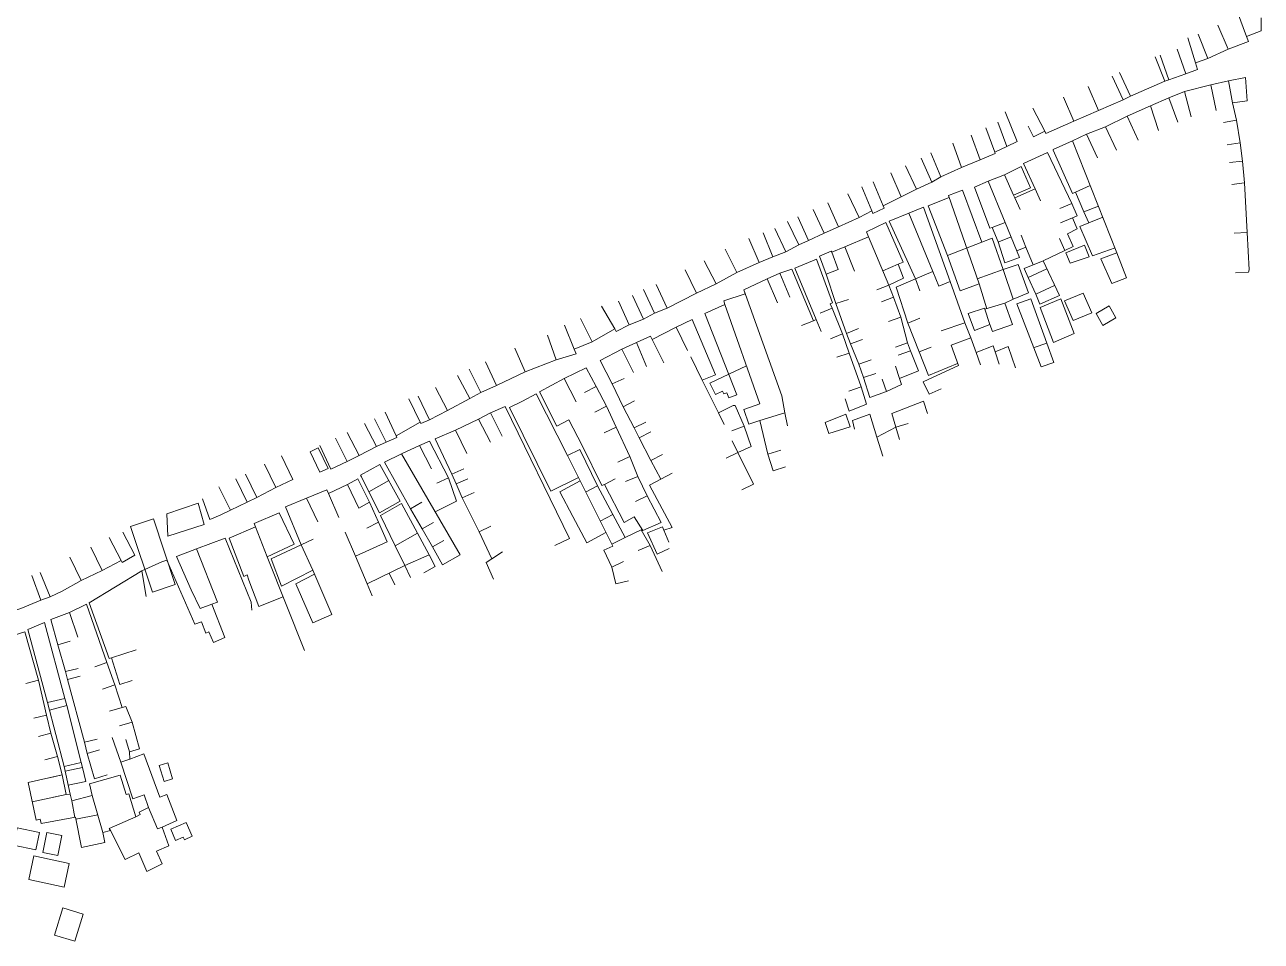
# Model space of a CAD drawing. Extents: x 359101 to 359770, y 7352318 to 7353133.
# Drawn here: x 359409.3 to 359741.6, y 7352613.6 to 7352859.8 of the extents above; entities that cross this region are included whole.
import ezdxf

# ---------------------------------------------------------------- set-up
doc = ezdxf.new("R2010")
doc.units = 0
doc.header["$LTSCALE"] = 2.5
doc.layers.add('AVT-LT-DRE-ALA CÓRREGO', color=7, linetype='Continuous', lineweight=0, true_color=0xb3b3b3)
doc.layers.add('AVT-LT-URB-DIVISA TERRENO OU AL PREDIAL', color=7, linetype='Continuous', lineweight=13, true_color=0x5c5c5c)

msp = doc.modelspace()

# ---------------------------------------------------------------- linework, layer by layer
at = {"layer": 'AVT-LT-DRE-ALA CÓRREGO', "color": 2}
msp.add_lwpolyline([(359437.79, 7352725.04), (359443.91, 7352727.09), (359449.79, 7352709.47), (359443.66, 7352707.43)], close=True, dxfattribs=at)
at = {"layer": 'AVT-LT-URB-DIVISA TERRENO OU AL PREDIAL', "flags": 128}
for points in [[(359737.64, 7352856.7), (359735.16, 7352863.24)], [(359732.66, 7352853.3), (359729.95, 7352859.75)], [(359741.59, 7352858.19), (359741.53, 7352861.66)], [(359741.59, 7352858.19), (359737.64, 7352856.7), (359738.14, 7352855.38), (359732.66, 7352853.3), (359727.22, 7352850.79), (359723.89, 7352849.63), (359724.44, 7352847.83), (359721.29, 7352846.69), (359716.75, 7352845.08), (359715.66, 7352844.7), (359706.44, 7352840.65), (359704.49, 7352839.68), (359697.86, 7352836.8), (359691.23, 7352833.97), (359683.73, 7352830.6), (359683.41, 7352831.22), (359680.39, 7352829.71), (359678.96, 7352832.57)], [(359723.89, 7352849.63), (359721.86, 7352856.33)], [(359727.22, 7352850.79), (359724.61, 7352857.28)], [(359721.29, 7352846.69), (359718.96, 7352853.29)], [(359715.66, 7352844.7), (359713.09, 7352851.22)], [(359716.75, 7352845.08), (359714.44, 7352851.69)], [(359704.49, 7352839.68), (359701.54, 7352846.03)], [(359706.44, 7352840.65), (359703.48, 7352846.99)], [(359732.8, 7352844.78), (359728.03, 7352843.67), (359720.95, 7352841.9), (359716.76, 7352840.22), (359711.82, 7352838.09), (359705.58, 7352835.24), (359699.75, 7352832.45), (359694.67, 7352830.43), (359690.9, 7352828.7), (359685.67, 7352826.32), (359685.65, 7352826.15), (359690.9, 7352814.54), (359691.68, 7352814.89), (359693.93, 7352809.56), (359695.23, 7352806.66), (359692.84, 7352805.66), (359696.25, 7352797.76), (359702.29, 7352799.89)], [(359697.86, 7352836.8), (359695.09, 7352843.23)], [(359728.03, 7352843.67), (359729.44, 7352836.82)], [(359733.9, 7352838.83), (359737.83, 7352839.43), (359737.34, 7352845.66), (359732.8, 7352844.78)], [(359738.14, 7352793.41), (359738.29, 7352793.97), (359737.81, 7352804.02), (359737.11, 7352817.41), (359736.56, 7352823.19), (359735.9, 7352828.08), (359734.9, 7352834.21), (359733.9, 7352838.83), (359732.8, 7352844.78)], [(359691.23, 7352833.97), (359688.48, 7352840.4)], [(359716.76, 7352840.22), (359719.15, 7352833.65)], [(359720.95, 7352841.9), (359722.76, 7352835.14)], [(359672.76, 7352836.47), (359675.97, 7352828.47), (359673.25, 7352827.14), (359670, 7352825.59), (359670.11, 7352825.29), (359666.04, 7352823.57), (359661.07, 7352821.48), (359655.5, 7352818.98), (359653.05, 7352817.58), (359648.96, 7352815.63), (359644.83, 7352813.63), (359639.99, 7352811.19), (359640.24, 7352810.58), (359637.26, 7352809.15), (359636.97, 7352809.84), (359633.56, 7352808.1), (359628.01, 7352805.59), (359624.14, 7352803.87), (359619.96, 7352801.84), (359617.34, 7352800.73), (359613.83, 7352798.81), (359610.38, 7352797.46), (359606.64, 7352795.97), (359600.64, 7352793.32), (359595.1, 7352790.21), (359589.86, 7352787.74), (359581.94, 7352783.72), (359578.56, 7352782.35), (359575.56, 7352780.76), (359571.77, 7352779.24), (359568.28, 7352777.44), (359567.86, 7352778.17), (359561.77, 7352774.63), (359557, 7352772.65), (359557.49, 7352771.43), (359552.11, 7352769.86), (359543.82, 7352766.58), (359536.07, 7352762.92), (359531.9, 7352761.03), (359528.91, 7352759.4), (359522.95, 7352756.21), (359518.06, 7352753.75), (359515.77, 7352752.69), (359515.59, 7352753.08), (359509.15, 7352749.39)], [(359683.41, 7352831.22), (359680.2, 7352837.44)], [(359711.82, 7352838.09), (359714, 7352831.44)], [(359673.25, 7352827.14), (359670.82, 7352833.71)], [(359705.58, 7352835.24), (359708.49, 7352828.88)], [(359734.9, 7352834.21), (359731.46, 7352833.56)], [(359666.04, 7352823.57), (359663.64, 7352830.15)], [(359670, 7352825.59), (359667.56, 7352832.16)], [(359694.67, 7352830.43), (359697.57, 7352824.06)], [(359699.75, 7352832.45), (359702.73, 7352826.12)], [(359661.07, 7352821.48), (359658.7, 7352828.06)], [(359702.8, 7352798.59), (359690.9, 7352828.7)], [(359735.9, 7352828.08), (359732.43, 7352827.61)], [(359653.05, 7352817.58), (359650.19, 7352823.96)], [(359655.5, 7352818.98), (359652.79, 7352825.43)], [(359672.69, 7352795.87), (359670.9, 7352801.51), (359669.32, 7352805.41), (359668.69, 7352805.17), (359664.58, 7352816.18), (359668.24, 7352817.83), (359672.59, 7352819.54), (359677.09, 7352821.74), (359679.62, 7352816.07), (359675.03, 7352814.03), (359675.34, 7352813.36), (359680.81, 7352815.78), (359677.73, 7352822.53), (359684.19, 7352825.49), (359690.71, 7352811.82), (359692.11, 7352808.47), (359690.84, 7352807.94), (359692.13, 7352805.01), (359689.51, 7352803.69), (359691.06, 7352800.26), (359688.79, 7352799.22), (359682.96, 7352796.44)], [(359736.56, 7352823.19), (359733.08, 7352822.86)], [(359644.83, 7352813.63), (359642.06, 7352820.06)], [(359648.96, 7352815.63), (359646.01, 7352821.97)], [(359675.03, 7352814.03), (359672.59, 7352819.54)], [(359636.97, 7352809.84), (359634.29, 7352816.31)], [(359639.99, 7352811.19), (359637.31, 7352817.65)], [(359672.75, 7352806.76), (359668.24, 7352817.83)], [(359691.68, 7352814.89), (359695.65, 7352816.68)], [(359737.11, 7352817.41), (359733.65, 7352816.89)], [(359633.56, 7352808.1), (359630.52, 7352814.41)], [(359652.09, 7352811.2), (359657.73, 7352813.45)], [(359661.33, 7352815.39), (359657.56, 7352813.94)], [(359657.56, 7352813.94), (359665.78, 7352790.23)], [(359661.33, 7352815.39), (359666.49, 7352801.47), (359669.29, 7352802.52), (359672.26, 7352794.05), (359676.24, 7352795.41), (359679.08, 7352787.79), (359674.91, 7352786.13)], [(359675.34, 7352813.36), (359676.78, 7352810.17)], [(359680.81, 7352815.78), (359682.23, 7352812.58)], [(359624.14, 7352803.87), (359621.19, 7352810.22)], [(359628.01, 7352805.59), (359625.13, 7352811.97)], [(359654.95, 7352789.63), (359658.03, 7352790.9), (359650.8, 7352810.88), (359646.9, 7352809.19), (359641.6, 7352807.07)], [(359665.78, 7352790.23), (359660.72, 7352788.32), (359657.27, 7352797.83), (359652.09, 7352811.2)], [(359690.71, 7352811.82), (359687.48, 7352810.47)], [(359693.93, 7352809.56), (359697.85, 7352811.11)], [(359617.34, 7352800.73), (359614.29, 7352807.03)], [(359619.96, 7352801.84), (359617.07, 7352808.21)], [(359640.72, 7352806.76), (359645.36, 7352796.1), (359643.99, 7352795.5), (359645.47, 7352791.8), (359641.51, 7352789.91), (359642.77, 7352786.66), (359644.73, 7352781.32), (359646.56, 7352774.43), (359647.34, 7352772.27), (359649.51, 7352766.88), (359644.42, 7352764.79), (359644.95, 7352763.17), (359640.85, 7352761.34), (359636.42, 7352759.67), (359634.7, 7352765.12), (359633.49, 7352768.69), (359631.18, 7352774.09), (359630.11, 7352776.93), (359627.32, 7352784.93), (359624.64, 7352792.8), (359622.89, 7352797.68), (359626.06, 7352799.05), (359626.16, 7352798.75), (359629.7, 7352800.17), (359636.06, 7352802.91), (359635.51, 7352804.17), (359640.72, 7352806.76)], [(359660, 7352768.87), (359652.14, 7352765.6), (359649.66, 7352771.98), (359646.6, 7352779.71), (359643.53, 7352789.39), (359648.66, 7352791.62), (359641.6, 7352807.07)], [(359653.34, 7352793.55), (359646.9, 7352809.19)], [(359669.32, 7352805.41), (359672.75, 7352806.76)], [(359676.64, 7352797.36), (359672.75, 7352806.76)], [(359690.84, 7352807.94), (359687.62, 7352806.59)], [(359695.23, 7352806.66), (359699.02, 7352808.16)], [(359610.38, 7352797.46), (359607.79, 7352803.96)], [(359613.83, 7352798.81), (359610.87, 7352805.15)], [(359636.06, 7352802.91), (359641.51, 7352789.91)], [(359671.05, 7352801.51), (359674.35, 7352802.88)], [(359678.34, 7352800.07), (359677.05, 7352803.33)], [(359737.81, 7352804.02), (359734.32, 7352803.85)], [(359600.64, 7352793.32), (359597.51, 7352799.58)], [(359606.64, 7352795.97), (359603.93, 7352802.42)], [(359629.7, 7352800.17), (359632.28, 7352793.66)], [(359657.27, 7352797.83), (359666.49, 7352801.47)], [(359675.92, 7352799.12), (359678.34, 7352800.07), (359680.27, 7352795.34)], [(359688.79, 7352799.22), (359687.39, 7352802.43)], [(359695.33, 7352797.54), (359694.06, 7352800.6), (359689.09, 7352798.59)], [(359595.1, 7352790.21), (359591.89, 7352796.43)], [(359622.03, 7352780.63), (359616.25, 7352794.41), (359622.11, 7352796.88), (359626.35, 7352785.1), (359625.74, 7352784.86), (359626.26, 7352783.73), (359629.08, 7352776.83), (359630.88, 7352771.64), (359634.05, 7352762.54), (359635.55, 7352757.91), (359630.87, 7352756.03)], [(359626.16, 7352798.75), (359627.92, 7352794.05)], [(359672.69, 7352795.87), (359676.64, 7352797.36)], [(359689.09, 7352798.59), (359690.28, 7352795.78), (359695.33, 7352797.54)], [(359589.86, 7352787.74), (359586.79, 7352794.02)], [(359598.49, 7352765.94), (359593.41, 7352763.57), (359594.93, 7352760.55), (359596.87, 7352761.4), (359597.23, 7352760.65), (359597.97, 7352760.96), (359598.49, 7352759.64), (359600.66, 7352760.4), (359592.08, 7352782.29), (359597.48, 7352784.68), (359597.15, 7352785.64), (359602.9, 7352787.58), (359602.52, 7352788.65), (359608.85, 7352791.58), (359612.2, 7352793.09), (359615.5, 7352794.17), (359621.3, 7352780.34), (359622.03, 7352780.63)], [(359612.2, 7352793.09), (359614.91, 7352786.64)], [(359624.64, 7352792.8), (359627.92, 7352794.05)], [(359643.99, 7352795.5), (359639.89, 7352793.77)], [(359648.66, 7352791.62), (359653.34, 7352793.55)], [(359654.95, 7352789.63), (359653.34, 7352793.55)], [(359672.26, 7352794.05), (359665.29, 7352791.63)], [(359674.91, 7352786.13), (359672.26, 7352794.05)], [(359678.94, 7352791.96), (359683.96, 7352794.31)], [(359738.14, 7352793.41), (359734.65, 7352793.2)], [(359581.94, 7352783.72), (359579.04, 7352790.09)], [(359608.85, 7352791.58), (359611.65, 7352785.16)], [(359641.51, 7352789.91), (359638.25, 7352788.64)], [(359648.66, 7352791.62), (359649.81, 7352788.32)], [(359658.03, 7352790.9), (359661.95, 7352779.76)], [(359667.83, 7352783.57), (359665.78, 7352790.23)], [(359681.03, 7352787.45), (359686.06, 7352789.81)], [(359575.56, 7352780.76), (359572.61, 7352787.11)], [(359578.56, 7352782.35), (359575.6, 7352788.69)], [(359612.73, 7352760.14), (359602.52, 7352788.65)], [(359642.77, 7352786.66), (359639.51, 7352785.39)], [(359674.91, 7352786.13), (359672.72, 7352785.05)], [(359567.86, 7352778.17), (359564.35, 7352784.22)], [(359571.77, 7352779.24), (359568.86, 7352785.6)], [(359606.84, 7352758.02), (359597.48, 7352784.68)], [(359626.26, 7352783.73), (359623.03, 7352782.37)], [(359627.32, 7352784.93), (359630.65, 7352786)], [(359667.24, 7352783.74), (359662.8, 7352782.23), (359664.55, 7352777.67), (359668.7, 7352779.36), (359669.39, 7352777.44), (359674.78, 7352779.33), (359672.72, 7352785.05), (359667.34, 7352783.43)], [(359668.7, 7352779.36), (359667.24, 7352783.74)], [(359561.77, 7352774.63), (359558.66, 7352780.91)], [(359583.31, 7352724.82), (359577.21, 7352736.17), (359580.23, 7352737.74), (359577.58, 7352742.82), (359574.43, 7352748.84), (359573.11, 7352751.54), (359570.12, 7352757.23), (359567.22, 7352763.35), (359563.99, 7352769.66), (359569.77, 7352772.66), (359573.69, 7352774.46), (359577.5, 7352776.22), (359577.95, 7352775.31), (359584.35, 7352778.57), (359588.67, 7352780.7)], [(359588.67, 7352780.7), (359594.99, 7352765.76), (359591.4, 7352764.36)], [(359621.3, 7352780.34), (359618.04, 7352779.06)], [(359623.38, 7352777.4), (359622.03, 7352780.63)], [(359644.73, 7352781.32), (359641.44, 7352780.12)], [(359646.6, 7352779.71), (359649.86, 7352781)], [(359655.56, 7352777.65), (359661.95, 7352779.76), (359663.52, 7352775.71)], [(359552.11, 7352769.86), (359549.84, 7352776.48)], [(359557, 7352772.65), (359554.38, 7352779.14)], [(359584.35, 7352778.57), (359587.46, 7352772.3)], [(359629.08, 7352776.83), (359625.85, 7352775.5)], [(359630.11, 7352776.93), (359633.34, 7352778.26)], [(359543.82, 7352766.58), (359541.04, 7352773)], [(359573.69, 7352774.46), (359576.43, 7352768.02)], [(359577.95, 7352775.31), (359581.04, 7352769.03)], [(359631.18, 7352774.09), (359634.47, 7352775.29)], [(359646.56, 7352774.43), (359643.27, 7352773.23)], [(359649.66, 7352771.98), (359652.93, 7352773.24)], [(359675.56, 7352767.71), (359673.6, 7352773.43), (359670.09, 7352771.97), (359669.58, 7352773.57), (359664.95, 7352771.77), (359663.52, 7352775.71), (359658.27, 7352773.76), (359660.28, 7352768.32)], [(359683.98, 7352774.33), (359680.61, 7352773.12)], [(359569.77, 7352772.66), (359572.93, 7352766.41)], [(359588.29, 7352770.63), (359591.4, 7352764.36)], [(359630.88, 7352771.64), (359627.58, 7352770.5)], [(359633.49, 7352768.69), (359636.8, 7352769.82)], [(359647.34, 7352772.27), (359644.06, 7352771.07)], [(359664.95, 7352771.77), (359666.15, 7352768.48)], [(359670.09, 7352771.97), (359671.15, 7352768.63)], [(359531.9, 7352761.03), (359528.78, 7352767.3)], [(359536.07, 7352762.92), (359533.18, 7352769.3)], [(359552.33, 7352752.04), (359547.7, 7352761.22), (359554.33, 7352764.82), (359560.2, 7352767.67), (359562.85, 7352762.68), (359565.62, 7352757.42), (359568.25, 7352751.71), (359571.9, 7352743.84), (359574.05, 7352738.46), (359576.62, 7352733.3), (359580.34, 7352726.15)], [(359598.49, 7352765.94), (359603.28, 7352768.17)], [(359634.7, 7352765.12), (359638.04, 7352766.17)], [(359644.42, 7352764.79), (359643.32, 7352768.11)], [(359660.28, 7352768.32), (359650.76, 7352763.93), (359652.36, 7352760.57), (359655.54, 7352762.04)], [(359528.91, 7352759.4), (359525.61, 7352765.58)], [(359554.33, 7352764.82), (359557.49, 7352758.57)], [(359567.22, 7352763.35), (359570.38, 7352764.84)], [(359605.19, 7352736.45), (359600.95, 7352744.95), (359604.49, 7352746.54), (359602.63, 7352752.03), (359600.26, 7352757.52), (359599.69, 7352757.52), (359595.74, 7352755.59), (359591.4, 7352764.36)], [(359640.85, 7352761.34), (359639.75, 7352764.66)], [(359518.06, 7352753.75), (359515.02, 7352760.05)], [(359522.95, 7352756.21), (359519.72, 7352762.42)], [(359539.59, 7352757.05), (359543.12, 7352758.73), (359546.78, 7352760.72)], [(359546.78, 7352760.72), (359555.17, 7352744.11)], [(359562.85, 7352762.68), (359559.76, 7352761.04)], [(359613.58, 7352755.56), (359612.73, 7352760.14)], [(359634.05, 7352762.54), (359630.75, 7352761.38)], [(359515.59, 7352753.08), (359512.54, 7352759.38)], [(359535.34, 7352710.92), (359533.29, 7352715.36), (359534.81, 7352716.36), (359531.46, 7352723.6), (359526.92, 7352732.73), (359525.24, 7352736.49), (359524.09, 7352739.12), (359519.59, 7352748.6), (359525.11, 7352750.95), (359531.29, 7352753.91), (359534.51, 7352755.55), (359538.42, 7352757.33), (359555.72, 7352721.83), (359551.8, 7352719.99)], [(359550.72, 7352734.54), (359539.59, 7352757.05), (359550.72, 7352734.54), (359550.72, 7352734.54), (359558.12, 7352738.2)], [(359565.62, 7352757.42), (359562.52, 7352755.79)], [(359570.12, 7352757.23), (359573.22, 7352758.85)], [(359606.84, 7352753.53), (359603.94, 7352752.52), (359602.55, 7352756.52), (359606.84, 7352758.02)], [(359630.87, 7352756.03), (359629.75, 7352759.35)], [(359638.28, 7352749.02), (359643.4, 7352751.75), (359642.3, 7352755.43), (359650.82, 7352758.75), (359651.89, 7352755.42)], [(359515.59, 7352753.08), (359509.15, 7352749.39), (359509.33, 7352749), (359506.49, 7352747.67), (359503.87, 7352746.5), (359499.17, 7352744.11), (359495.98, 7352742.52), (359491.62, 7352740.47), (359488.67, 7352746.82)], [(359506.49, 7352747.67), (359503.37, 7352753.94)], [(359506.2, 7352755.73), (359509.15, 7352749.39)], [(359531.29, 7352753.91), (359534.5, 7352747.69)], [(359534.51, 7352755.55), (359537.62, 7352749.28)], [(359552.33, 7352752.04), (359555.5, 7352753.71), (359559.16, 7352746.8), (359564.43, 7352736.04), (359565.08, 7352736.37), (359570.45, 7352726.14), (359573.13, 7352727.62), (359575.4, 7352723.95), (359580.34, 7352726.15)], [(359573.11, 7352751.54), (359576.25, 7352753.08)], [(359597.28, 7352752.45), (359595.74, 7352755.59)], [(359606.84, 7352753.53), (359613.58, 7352755.56)], [(359613.74, 7352741.04), (359610.4, 7352740), (359609.02, 7352744.45), (359606.84, 7352753.53)], [(359613.58, 7352755.56), (359614.29, 7352752.13)], [(359624.4, 7352753), (359629.95, 7352755.25), (359631.15, 7352751.87)], [(359624.4, 7352753), (359625.44, 7352750), (359631.15, 7352751.87)], [(359632.27, 7352751.16), (359631.77, 7352753.54), (359636.37, 7352755.24), (359638.28, 7352749.02), (359639.92, 7352743.91)], [(359499.17, 7352744.11), (359496, 7352750.35)], [(359503.87, 7352746.5), (359500.63, 7352752.71)], [(359525.11, 7352750.95), (359528.1, 7352744.62)], [(359568.25, 7352751.71), (359565.07, 7352750.25)], [(359574.43, 7352748.84), (359577.53, 7352750.46)], [(359602.63, 7352752.03), (359599.37, 7352750.77)], [(359643.4, 7352751.75), (359646.75, 7352752.75)], [(359643.4, 7352751.75), (359644.4, 7352748.39)], [(359495.98, 7352742.52), (359492.86, 7352748.79)], [(359526.3, 7352717.41), (359521.61, 7352714.75), (359518.88, 7352719.55), (359516.15, 7352724.43), (359512.99, 7352729.78), (359505.97, 7352742.3), (359510.56, 7352744.58), (359515.39, 7352746.77), (359518.14, 7352747.96), (359523.24, 7352738.12), (359525.39, 7352731.9), (359519.59, 7352728.99)], [(359515.39, 7352746.77), (359518.64, 7352740.57)], [(359600.95, 7352744.95), (359599.41, 7352748.09)], [(359478.33, 7352744), (359481.41, 7352737.72), (359476.86, 7352735.49), (359471.72, 7352732.85), (359469.12, 7352731.56), (359464.6, 7352729.45), (359461.83, 7352728.12), (359459.08, 7352726.97), (359457.09, 7352732.51)], [(359510.56, 7352744.58), (359526.3, 7352717.41)], [(359570.67, 7352722.08), (359567.37, 7352728.31), (359563.26, 7352736), (359558.51, 7352745.75), (359555.17, 7352744.11)], [(359555.17, 7352744.11), (359567.33, 7352719.77), (359564.95, 7352718.7), (359567.06, 7352714.17), (359570.23, 7352715.65)], [(359571.9, 7352743.84), (359568.73, 7352742.37)], [(359577.58, 7352742.82), (359580.68, 7352744.44)], [(359600.95, 7352744.95), (359597.82, 7352743.39)], [(359609.02, 7352744.45), (359612.47, 7352745.56)], [(359476.86, 7352735.49), (359473.77, 7352741.77)], [(359504.63, 7352728.69), (359501.78, 7352734.41), (359499.81, 7352738.37), (359499.57, 7352738.85), (359504.76, 7352741.75), (359510.21, 7352731.84), (359504.63, 7352728.69)], [(359524.09, 7352739.12), (359527.29, 7352740.53)], [(359469.12, 7352731.56), (359466.04, 7352737.84)], [(359471.72, 7352732.85), (359468.64, 7352739.14)], [(359483.65, 7352720.15), (359479.45, 7352730.32), (359485.07, 7352732.64), (359490.55, 7352734.88), (359491.01, 7352733.89), (359496.03, 7352736.32), (359498.89, 7352737.87), (359502.01, 7352731.6), (359504.41, 7352726.2), (359506.73, 7352720.89), (359498.26, 7352717.08), (359501.32, 7352709.66), (359511.45, 7352714.54), (359508.88, 7352719.83), (359504.96, 7352728.04), (359510.55, 7352731.2), (359514.86, 7352723.24), (359518, 7352717.43), (359519.66, 7352714.28), (359516.57, 7352712.65)], [(359496.03, 7352736.32), (359499.08, 7352730.02)], [(359501.78, 7352734.41), (359507.17, 7352737.37)], [(359520.03, 7352736.71), (359523.24, 7352738.12)], [(359525.24, 7352736.49), (359528.44, 7352737.9)], [(359565.51, 7352723.42), (359560.35, 7352720.71), (359556.62, 7352727.72), (359553.09, 7352734.39), (359558.58, 7352737.29)], [(359565.08, 7352736.37), (359567.97, 7352737.83)], [(359574.05, 7352738.46), (359570.8, 7352737.16)], [(359580.23, 7352737.74), (359583.34, 7352739.34)], [(359605.19, 7352736.45), (359602.06, 7352734.89)], [(359464.6, 7352729.45), (359461.51, 7352735.73)], [(359491.01, 7352733.89), (359493.78, 7352727.46)], [(359526.92, 7352732.73), (359530.09, 7352734.22)], [(359563.26, 7352736), (359560.17, 7352734.35)], [(359576.62, 7352733.3), (359573.48, 7352731.74)], [(359447.79, 7352722.49), (359447.5, 7352728.42), (359455.91, 7352731.36), (359457.59, 7352725.62), (359447.79, 7352722.49)], [(359485.07, 7352732.64), (359488.06, 7352726.31)], [(359502.01, 7352731.6), (359499.08, 7352730.02)], [(359512.99, 7352729.78), (359516, 7352731.56)], [(359478.76, 7352706.18), (359472.28, 7352703.56), (359469.53, 7352710.62), (359469.1, 7352712.05), (359468.23, 7352711.62), (359464.29, 7352721.96), (359471.32, 7352724.99), (359470.98, 7352725.87), (359477.71, 7352728.76), (359481.71, 7352720.27)], [(359567.37, 7352728.31), (359563.97, 7352726.5)], [(359435.67, 7352723.53), (359438.9, 7352717.32)], [(359481.71, 7352720.27), (359474.5, 7352716.89), (359471.32, 7352724.99)], [(359495.48, 7352723.5), (359498.26, 7352717.08)], [(359504.41, 7352726.2), (359501.29, 7352724.62)], [(359508.88, 7352719.83), (359514.86, 7352723.24)], [(359516.15, 7352724.43), (359519.21, 7352726.13)], [(359531.46, 7352723.6), (359534.59, 7352725.16)], [(359580.62, 7352712.97), (359577.41, 7352719.96), (359574.95, 7352724.15), (359570.67, 7352722.08)], [(359580.68, 7352724.99), (359576.72, 7352723.32), (359579.3, 7352717.66), (359582.48, 7352719.12)], [(359580.68, 7352724.99), (359581.07, 7352724.07)], [(359581.07, 7352724.07), (359583.31, 7352724.82)], [(359581.07, 7352724.07), (359582.45, 7352720.86)], [(359435.27, 7352715.88), (359432.05, 7352722.1)], [(359470.37, 7352702.61), (359470.17, 7352704.7), (359463.22, 7352721.95), (359455.51, 7352719.02), (359450.17, 7352716.97), (359454.07, 7352708.05), (359456.46, 7352703.07)], [(359486.74, 7352713.31), (359478.32, 7352709.01), (359475.54, 7352716.35), (359483.65, 7352720.15)], [(359487.21, 7352712.22), (359482.16, 7352709.66), (359486.8, 7352699.18), (359491.85, 7352701.41), (359486.74, 7352713.31), (359483.65, 7352720.15)], [(359483.65, 7352720.15), (359486.82, 7352721.63)], [(359518.88, 7352719.55), (359521.92, 7352721.28)], [(359570.67, 7352722.08), (359567.05, 7352720.33)], [(359577.41, 7352719.96), (359574.2, 7352718.57)], [(359386.93, 7352699.14), (359390.29, 7352699.28), (359393.34, 7352699.33), (359401.3, 7352700.71), (359408.26, 7352703.04), (359413.72, 7352705.3), (359416.16, 7352706.2), (359419.42, 7352707.69), (359424.52, 7352710.54), (359430.14, 7352713.22), (359435.27, 7352715.88), (359435.55, 7352715.35), (359438.9, 7352717.32)], [(359424.52, 7352710.54), (359421.51, 7352716.85)], [(359430.14, 7352713.22), (359427.13, 7352719.54)], [(359461.18, 7352704.7), (359455.51, 7352719.02)], [(359474.5, 7352716.89), (359484.5, 7352691.75)], [(359511.45, 7352714.54), (359518, 7352717.43)], [(359534.81, 7352716.36), (359537.73, 7352718.28)], [(359461.18, 7352704.7), (359459.65, 7352704.17), (359463.12, 7352695.25), (359460.04, 7352693.92), (359458.78, 7352696.73), (359458.02, 7352696.43), (359456.88, 7352699.46), (359455.08, 7352698.86), (359447.5, 7352716.02), (359446.23, 7352715.57), (359440.78, 7352713.12), (359426.67, 7352704.53), (359432.08, 7352689.59), (359432.62, 7352689.74), (359434.92, 7352682.63)], [(359440.78, 7352713.12), (359442.02, 7352706.24)], [(359511.45, 7352714.54), (359512.96, 7352711.39)], [(359571.56, 7352710.44), (359568.16, 7352709.61), (359567.06, 7352714.17)], [(359413.72, 7352705.3), (359411.29, 7352711.86)], [(359416.16, 7352706.2), (359413.49, 7352712.67)], [(359501.32, 7352709.66), (359502.66, 7352706.43)], [(359507.23, 7352712.51), (359508.75, 7352709.36)], [(359431.47, 7352658.3), (359428.11, 7352657.31), (359426.12, 7352664.05), (359425.4, 7352667.12), (359420.87, 7352683.93), (359420.34, 7352686.07), (359418.22, 7352693.25), (359416.39, 7352700.07), (359421.39, 7352701.95), (359425.97, 7352704.22), (359431.45, 7352688.55), (359433.52, 7352682.5), (359435.54, 7352676.39)], [(359431.47, 7352658.3), (359428.11, 7352657.31), (359426.12, 7352664.05), (359425.4, 7352667.12), (359420.87, 7352683.93), (359420.34, 7352686.07), (359418.22, 7352693.25), (359416.39, 7352700.07), (359421.39, 7352701.95), (359425.97, 7352704.22), (359431.45, 7352688.55), (359433.52, 7352682.5), (359435.54, 7352676.39)], [(359456.46, 7352703.07), (359459.65, 7352704.17)], [(359423.65, 7352695.33), (359421.39, 7352701.95)], [(359403.37, 7352694.9), (359409.41, 7352696.73), (359413.02, 7352683.8), (359415.18, 7352674.39), (359416.4, 7352669.51), (359418.15, 7352663.3), (359419.37, 7352658.36), (359420.46, 7352653.05), (359421.58, 7352653.13), (359419.97, 7352660.62), (359415.5, 7352677.78), (359410.21, 7352697.39), (359414.67, 7352699.25), (359420.12, 7352678.88), (359420.65, 7352676.95), (359424.53, 7352661.69), (359424.88, 7352660.33), (359425.78, 7352656.57)], [(359418.22, 7352693.25), (359421.58, 7352694.24)], [(359432.62, 7352689.74), (359439.28, 7352691.9)], [(359420.34, 7352686.07), (359423.74, 7352686.91)], [(359431.45, 7352688.55), (359428.15, 7352687.4)], [(359413.02, 7352683.8), (359409.65, 7352682.86)], [(359420.87, 7352683.93), (359424.25, 7352684.84)], [(359434.92, 7352682.63), (359438.26, 7352683.69)], [(359433.52, 7352682.5), (359430.21, 7352681.37)], [(359420.12, 7352678.88), (359415.5, 7352677.78)], [(359420.65, 7352676.95), (359416.03, 7352675.75)], [(359437.51, 7352664.48), (359440.23, 7352665.33), (359438.19, 7352672.47), (359436.53, 7352676.68), (359435.54, 7352676.39), (359436.53, 7352676.68), (359438.19, 7352672.47), (359440.23, 7352665.33)], [(359415.18, 7352674.39), (359411.77, 7352673.6)], [(359435.54, 7352676.39), (359432.17, 7352675.42)], [(359434.82, 7352671.5), (359438.19, 7352672.47)], [(359416.4, 7352669.51), (359413.01, 7352668.66)], [(359425.4, 7352667.12), (359428.81, 7352667.92)], [(359432.86, 7352668.35), (359435.13, 7352661.73), (359437.6, 7352662.55), (359437.51, 7352664.48), (359437.6, 7352662.55), (359435.13, 7352661.73)], [(359437.51, 7352664.48), (359436.55, 7352667.84)], [(359418.15, 7352663.3), (359414.78, 7352662.35)], [(359426.12, 7352664.05), (359429.47, 7352665.04)], [(359447.57, 7352653.08), (359445.67, 7352652.32), (359441.35, 7352663.98), (359437.6, 7352662.55)], [(359447.57, 7352653.08), (359445.67, 7352652.32), (359441.35, 7352663.98), (359437.6, 7352662.55)], [(359419.97, 7352660.62), (359424.53, 7352661.69)], [(359424.88, 7352660.33), (359420.24, 7352659.34)], [(359419.37, 7352658.36), (359415.98, 7352657.51)], [(359425.78, 7352656.57), (359421.06, 7352655.55)], [(359420.46, 7352653.05), (359417.04, 7352652.35)]]:
    msp.add_lwpolyline(points, dxfattribs=at)
for points in [[(359682.09, 7352784.82), (359681.03, 7352787.45), (359678.94, 7352791.96), (359677.86, 7352794.36), (359682.96, 7352796.44), (359687.34, 7352787.09)], [(359702.8, 7352798.59), (359698.48, 7352796.97), (359701.47, 7352790.36), (359705.4, 7352791.84)], [(359675.87, 7352784.85), (359675.87, 7352784.85), (359675.87, 7352784.85), (359679.65, 7352786.25), (359683.98, 7352774.33), (359685.81, 7352769.13), (359682.47, 7352767.93)], [(359682.17, 7352783.85), (359687.73, 7352786.25), (359691.29, 7352776.87), (359685.73, 7352774.47)], [(359693.72, 7352787.71), (359688.72, 7352785.72), (359691.07, 7352780.43), (359696.07, 7352782.42)], [(359697.19, 7352782.23), (359700.69, 7352784.3), (359702.55, 7352781.07), (359699.05, 7352779.01)], [(359488.68, 7352739.63), (359490.86, 7352740.67), (359488.22, 7352746.18), (359486.04, 7352745.14)]]:
    msp.add_lwpolyline(points, close=True, dxfattribs=at)
at = {"layer": 'AVT-LT-URB-DIVISA TERRENO OU AL PREDIAL', "ltscale": 3}
for points in [[(359410.25, 7352656.29), (359412.45, 7352646.16), (359413.5, 7352646.39), (359413.75, 7352645.25), (359422.98, 7352646.95), (359424.57, 7352638.79), (359430.87, 7352640.14), (359430.36, 7352642.83), (359432.41, 7352643.4), (359436.36, 7352635.58), (359440.02, 7352637.43), (359442.16, 7352632.33), (359446.27, 7352634.46), (359444.77, 7352637.84), (359448.1, 7352639.28), (359446.26, 7352644.29), (359450.25, 7352646.06), (359447.57, 7352653.08), (359445.67, 7352652.32), (359441.34, 7352663.98), (359437.6, 7352662.55), (359435.13, 7352661.73), (359438.39, 7352651.94), (359441.44, 7352652.96), (359442.59, 7352649.53), (359440.06, 7352648.27), (359440.36, 7352647.66), (359439.24, 7352647.1), (359437.3, 7352653.23), (359436.64, 7352653.02), (359434.98, 7352658.29), (359426.71, 7352655.91), (359427.5, 7352652.76), (359421.98, 7352651.37), (359421.58, 7352653.13)], [(359445.44, 7352660.87), (359446.8, 7352656.57), (359449.01, 7352657.25), (359447.81, 7352661.54), (359445.44, 7352660.87)], [(359420.46, 7352653.05), (359419.37, 7352658.36), (359410.25, 7352656.29)], [(359421.58, 7352653.13), (359420.46, 7352653.05), (359411.38, 7352651.08)], [(359448.58, 7352643.71), (359449.86, 7352640.67), (359451.94, 7352641.59), (359452.24, 7352640.92), (359454.35, 7352641.85), (359452.71, 7352645.54), (359448.58, 7352643.71)]]:
    msp.add_lwpolyline(points, dxfattribs=at)
at = {"layer": 'AVT-LT-URB-DIVISA TERRENO OU AL PREDIAL', "linetype": 'ByBlock', "flags": 128}
for points in [[(359410.25, 7352656.29), (359412.45, 7352646.16), (359413.5, 7352646.39), (359413.75, 7352645.25), (359422.98, 7352646.95), (359424.57, 7352638.79), (359430.87, 7352640.14), (359430.36, 7352642.83), (359432.41, 7352643.4), (359436.36, 7352635.58), (359440.02, 7352637.43), (359442.16, 7352632.33), (359446.27, 7352634.46), (359444.77, 7352637.84), (359448.1, 7352639.28), (359446.26, 7352644.29), (359450.25, 7352646.06), (359447.57, 7352653.08), (359445.67, 7352652.32), (359441.34, 7352663.98), (359437.6, 7352662.55), (359435.13, 7352661.73), (359438.39, 7352651.94), (359441.44, 7352652.96), (359442.59, 7352649.53), (359440.06, 7352648.27), (359440.36, 7352647.66), (359439.24, 7352647.1), (359437.3, 7352653.23), (359436.64, 7352653.02), (359434.98, 7352658.29), (359426.71, 7352655.91), (359427.5, 7352652.76), (359421.98, 7352651.37), (359421.58, 7352653.13)], [(359445.44, 7352660.87), (359446.8, 7352656.57), (359449.01, 7352657.25), (359447.81, 7352661.54), (359445.44, 7352660.87)], [(359420.46, 7352653.05), (359419.37, 7352658.36), (359410.25, 7352656.29)], [(359421.58, 7352653.13), (359420.46, 7352653.05), (359411.38, 7352651.08)], [(359421.98, 7352651.37), (359422.8, 7352646.91)], [(359427.5, 7352652.76), (359430.36, 7352642.83)], [(359423.09, 7352646.4), (359428.99, 7352647.6)], [(359439.24, 7352647.1), (359432.08, 7352643.94), (359432.41, 7352643.4)], [(359448.58, 7352643.71), (359449.86, 7352640.67), (359451.94, 7352641.59), (359452.24, 7352640.92), (359454.35, 7352641.85), (359452.71, 7352645.54), (359448.58, 7352643.71)]]:
    msp.add_lwpolyline(points, dxfattribs=at)
at = {"layer": 'AVT-LT-URB-DIVISA TERRENO OU AL PREDIAL', "ltscale": 3, "flags": 128}
for points in [[(359421.98, 7352651.37), (359422.8, 7352646.91)], [(359427.5, 7352652.76), (359430.36, 7352642.83)], [(359423.09, 7352646.4), (359428.99, 7352647.6)], [(359439.24, 7352647.1), (359432.08, 7352643.94), (359432.41, 7352643.4)], [(359442.59, 7352649.53), (359445.05, 7352643.81), (359446.26, 7352644.29)]]:
    msp.add_lwpolyline(points, dxfattribs=at)
at = {"layer": 'AVT-LT-URB-DIVISA TERRENO OU AL PREDIAL', "ltscale": 3}
for points in [[(359407.31, 7352644.12), (359413.28, 7352642.87), (359412.3, 7352638.23), (359406.34, 7352639.49)], [(359415.33, 7352642.89), (359419.35, 7352642.04), (359418.22, 7352636.67), (359414.2, 7352637.52)], [(359411.78, 7352636.54), (359421.29, 7352634.48), (359419.94, 7352628.2), (359410.42, 7352630.25)], [(359419.61, 7352622.57), (359425.05, 7352620.91), (359422.83, 7352613.63), (359417.38, 7352615.3)]]:
    msp.add_lwpolyline(points, close=True, dxfattribs=at)

doc.saveas('drawing.dxf')
